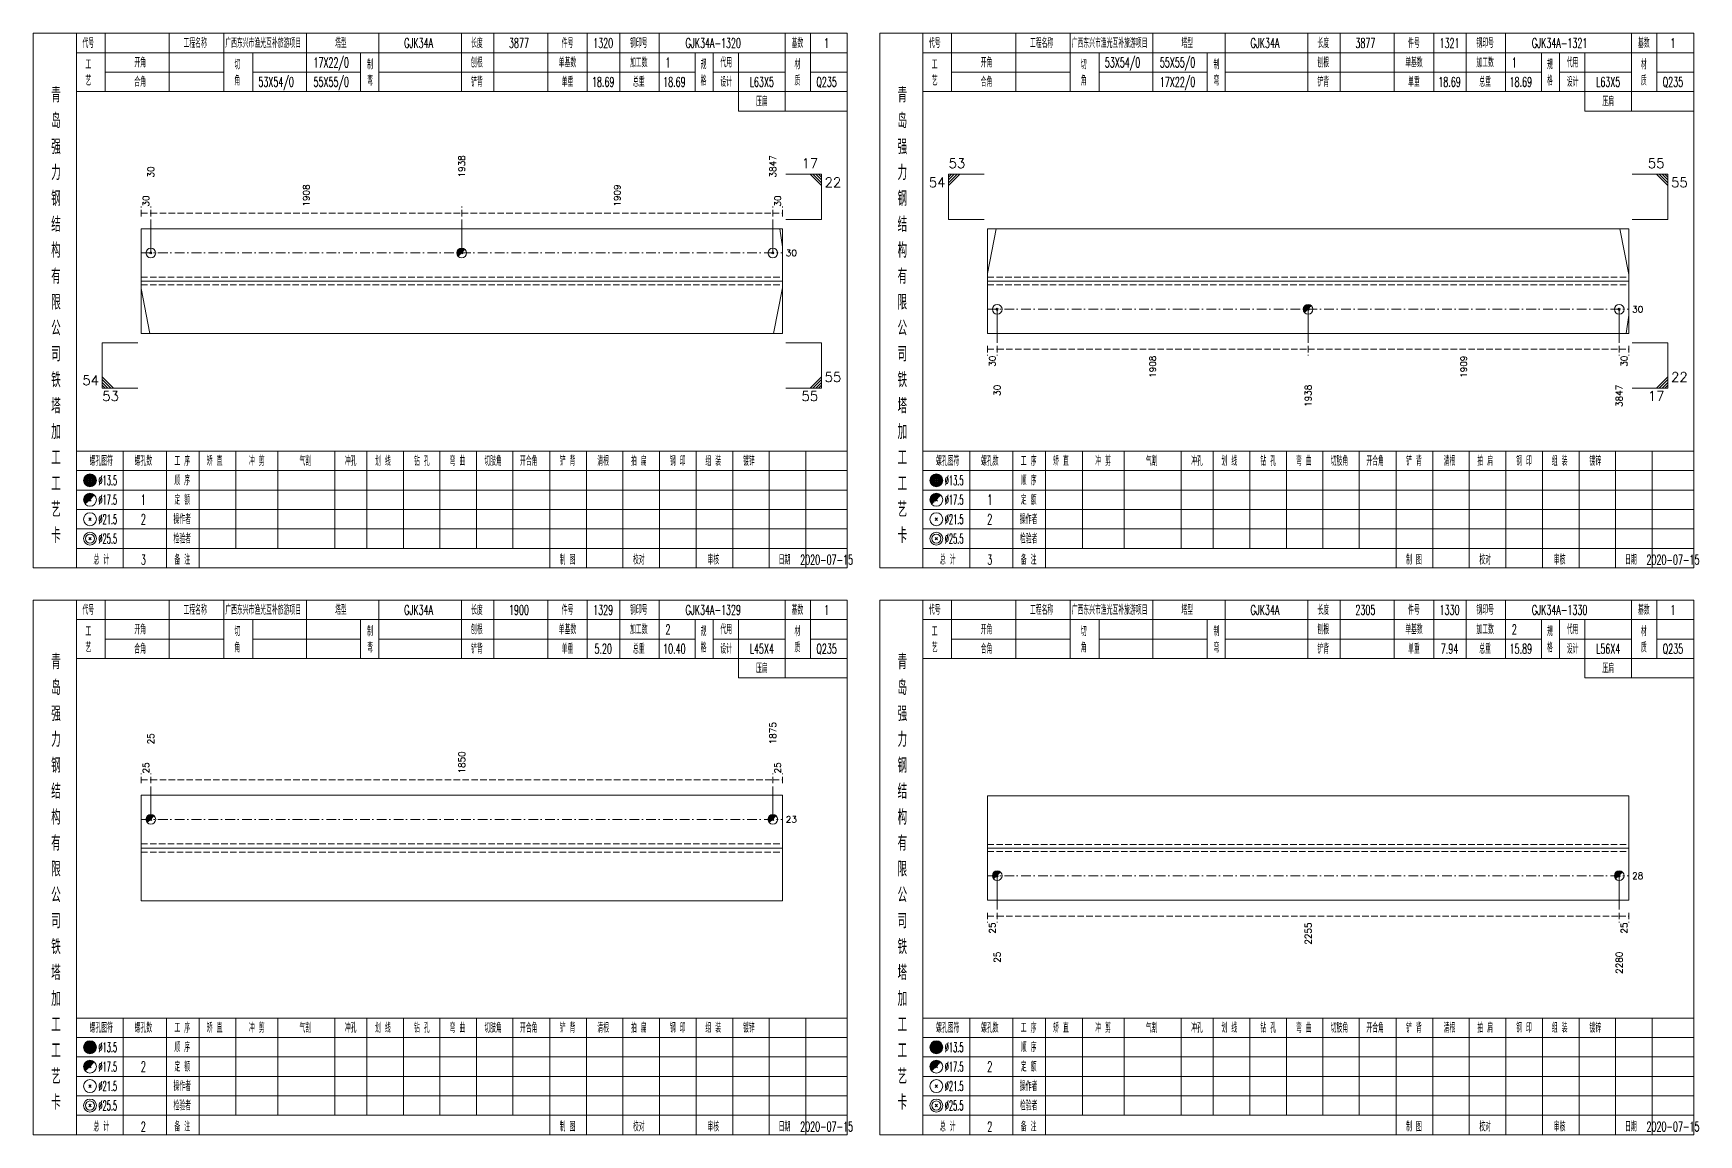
# Model space of a CAD drawing. Extents: x 0 to 2606, y -377 to 6479.
# Drawn here: x 784 to 1299, y 350 to 690 of the extents above; entities that cross this region are included whole.
import ezdxf
from ezdxf.enums import TextEntityAlignment as Align

# ---------------------------------------------------------------- set-up
doc = ezdxf.new("R2010")
doc.units = 0
doc.header["$MEASUREMENT"] = 0
doc.linetypes.add('一点画线', pattern=[5.2, 3, -1, 0.2, -1])
doc.linetypes.add('虚线', pattern=[2.75, 2, -0.75])
doc.layers.get('0').update_dxf_attribs({"linetype": 'CONTINUOUS', "lineweight": 25})
doc.layers.add('1', color=7, linetype='CONTINUOUS', lineweight=25)
doc.layers.add('4', color=7, linetype='CONTINUOUS', lineweight=25)
doc.styles.get("Standard").update_dxf_attribs({"font": 'simplex.shx', "width": 0.7, "height": 3, "bigfont": 'gbhzfs.shx'})

msp = doc.modelspace()

# ---------------------------------------------------------------- linework, layer by layer
at = {"color": 7, "linetype": 'Continuous', "lineweight": 13}
for p, q in [((1027.6, 646.5), (1016.6, 646.5)), ((1024.1, 646.5), (1027.6, 643)), ((1024.97, 646.5), (1027.6, 643.88)), ((1025.85, 646.5), (1027.6, 644.75)), ((1026.72, 646.5), (1027.6, 645.62)), ((1027.6, 632.5), (1027.6, 646.5)), ((1066.9, 646.5), (1077.9, 646.5)), ((1066.9, 632.5), (1066.9, 646.5)), ((1067.78, 646.5), (1066.9, 645.62)), ((1068.65, 646.5), (1066.9, 644.75)), ((1069.53, 646.5), (1066.9, 643.88)), ((1070.4, 646.5), (1066.9, 643)), ((1289, 646.5), (1278, 646.5)), ((1285.5, 646.5), (1289, 643)), ((1286.38, 646.5), (1289, 643.88)), ((1287.25, 646.5), (1289, 644.75)), ((1288.12, 646.5), (1289, 645.62)), ((1289, 632.5), (1289, 646.5)), ((820.5, 622.19), (820.5, 632.5)), ((916.52, 622.19), (916.52, 632.5)), ((1012.6, 622.19), (1012.6, 632.5)), ((1015.6, 624.04), (1014.73, 629.69)), ((1027.6, 632.5), (1016.6, 632.5)), ((1066.9, 632.5), (1077.9, 632.5)), ((1078.9, 615.81), (1081.61, 629.69)), ((1277, 615.56), (1274.19, 629.69)), ((1289, 632.5), (1278, 632.5)), ((820.2, 621.89), (820.8, 622.49)), ((820.8, 621.89), (820.2, 622.49)), ((1012.3, 621.89), (1012.9, 622.49)), ((1012.9, 621.89), (1012.3, 622.49)), ((817.5, 611.19), (820.21, 597.31)), ((1015.6, 611.44), (1012.79, 597.31)), ((1081.9, 604.81), (1081.9, 594.5)), ((1177.92, 604.81), (1177.92, 594.5)), ((1274, 604.81), (1274, 594.5)), ((1277, 602.96), (1276.13, 597.31)), ((805.5, 594.5), (816.5, 594.5)), ((805.5, 594.5), (805.5, 580.5)), ((1027.6, 594.5), (1016.6, 594.5)), ((1027.6, 594.5), (1027.6, 580.5)), ((1289, 594.5), (1278, 594.5)), ((1289, 594.5), (1289, 580.5)), ((809, 580.5), (805.5, 584)), ((808.12, 580.5), (805.5, 583.12)), ((807.25, 580.5), (805.5, 582.25)), ((806.38, 580.5), (805.5, 581.38)), ((1024.1, 580.5), (1027.6, 584)), ((1024.97, 580.5), (1027.6, 583.12)), ((1025.85, 580.5), (1027.6, 582.25)), ((1026.72, 580.5), (1027.6, 581.38)), ((1285.5, 580.5), (1289, 584)), ((1286.38, 580.5), (1289, 583.12)), ((1287.25, 580.5), (1289, 582.25)), ((1288.12, 580.5), (1289, 581.38)), ((805.5, 580.5), (816.5, 580.5)), ((1027.6, 580.5), (1016.6, 580.5)), ((1289, 580.5), (1278, 580.5)), ((820.5, 447.33), (820.5, 457.5)), ((1012.6, 447.33), (1012.6, 457.5)), ((1081.9, 429.93), (1081.9, 419.5)), ((1274, 429.93), (1274, 419.5))]:
    msp.add_line(p, q, dxfattribs=at)
at = {"color": 8, "linetype": '虚线', "lineweight": 9}
for p, q in [((817.5, 633.5), (817.5, 636.5)), ((817.5, 634.5), (820.5, 634.5)), ((820.5, 633.5), (820.5, 636.5)), ((820.5, 633.5), (820.5, 636.5)), ((820.5, 634.5), (916.52, 634.5)), ((916.52, 633.5), (916.52, 636.5)), ((916.52, 633.5), (916.52, 636.5)), ((916.52, 634.5), (1012.6, 634.5)), ((1012.6, 633.5), (1012.6, 636.5)), ((1012.6, 633.5), (1012.6, 636.5)), ((1012.6, 634.5), (1015.6, 634.5)), ((1015.6, 633.5), (1015.6, 636.5)), ((1078.9, 593.5), (1078.9, 590.5)), ((1078.9, 592.5), (1081.9, 592.5)), ((1081.9, 593.5), (1081.9, 590.5)), ((1081.9, 593.5), (1081.9, 590.5)), ((1081.9, 592.5), (1177.92, 592.5)), ((1177.92, 593.5), (1177.92, 590.5)), ((1177.92, 593.5), (1177.92, 590.5)), ((1177.92, 592.5), (1274, 592.5)), ((1274, 593.5), (1274, 590.5)), ((1274, 593.5), (1274, 590.5)), ((1274, 592.5), (1277, 592.5)), ((1277, 593.5), (1277, 590.5)), ((817.5, 458.5), (817.5, 461.5)), ((817.5, 459.5), (820.5, 459.5)), ((820.5, 458.5), (820.5, 461.5)), ((820.5, 458.5), (820.5, 461.5)), ((820.5, 459.5), (1012.6, 459.5)), ((1012.6, 458.5), (1012.6, 461.5)), ((1012.6, 458.5), (1012.6, 461.5)), ((1012.6, 459.5), (1015.6, 459.5)), ((1015.6, 458.5), (1015.6, 461.5)), ((1078.9, 418.5), (1078.9, 415.5)), ((1078.9, 417.5), (1081.9, 417.5)), ((1081.9, 418.5), (1081.9, 415.5)), ((1081.9, 418.5), (1081.9, 415.5)), ((1081.9, 417.5), (1274, 417.5)), ((1274, 418.5), (1274, 415.5)), ((1274, 418.5), (1274, 415.5)), ((1274, 417.5), (1277, 417.5)), ((1277, 418.5), (1277, 415.5))]:
    msp.add_line(p, q, dxfattribs=at)
at = {"color": 7, "linetype": 'Continuous', "lineweight": 18}
for p, q in [((817.5, 629.69), (817.5, 597.31)), ((817.5, 629.69), (1015.6, 629.69)), ((1015.6, 629.69), (1015.6, 597.31)), ((1078.9, 629.69), (1078.9, 597.31)), ((1078.9, 629.69), (1277, 629.69)), ((1277, 629.69), (1277, 597.31)), ((817.5, 613.5), (1015.6, 613.5)), ((1078.9, 613.5), (1277, 613.5)), ((817.5, 454.83), (817.5, 422.17)), ((817.5, 454.83), (1015.6, 454.83)), ((1015.6, 454.83), (1015.6, 422.17)), ((1078.9, 454.57), (1078.9, 422.43)), ((1078.9, 454.57), (1277, 454.57)), ((1277, 454.57), (1277, 422.43)), ((817.5, 438.5), (1015.6, 438.5)), ((1078.9, 438.5), (1277, 438.5))]:
    msp.add_line(p, q, dxfattribs=at)
at = {"color": 7, "linetype": 'Continuous', "lineweight": 0}
for p, q in [((916.22, 621.89), (916.82, 622.49)), ((916.22, 622.49), (916.82, 621.89)), ((820.2, 447.03), (820.8, 447.63)), ((820.2, 447.63), (820.8, 447.03)), ((1012.3, 447.03), (1012.9, 447.63)), ((1012.3, 447.63), (1012.9, 447.03))]:
    msp.add_line(p, q, dxfattribs=at)
at = {"color": 3, "linetype": '一点画线', "lineweight": 13}
for p, q in [((817.5, 622.19), (1015.6, 622.19)), ((1078.9, 604.81), (1277, 604.81)), ((817.5, 447.33), (1015.6, 447.33)), ((1078.9, 429.93), (1277, 429.93))]:
    msp.add_line(p, q, dxfattribs=at)
at = {"color": 1, "linetype": '虚线', "lineweight": 18}
for p, q in [((817.5, 614.69), (1015.6, 614.69)), ((817.5, 612.31), (1015.6, 612.31)), ((1078.9, 614.69), (1277, 614.69)), ((1078.9, 612.31), (1277, 612.31)), ((817.5, 439.83), (1015.6, 439.83)), ((1078.9, 439.57), (1277, 439.57)), ((1078.9, 437.43), (1277, 437.43)), ((817.5, 437.17), (1015.6, 437.17))]:
    msp.add_line(p, q, dxfattribs=at)
at = {"color": 7, "linetype": 'Continuous', "lineweight": 13}
for centre in [(820.5, 622.19), (916.52, 622.19), (1012.6, 622.19), (820.5, 447.33), (1012.6, 447.33)]:
    msp.add_circle(centre, 1.5, dxfattribs=at)
for centre, radius in [((916.52, 622.19), 1.35), ((916.52, 622.19), 1.2), ((916.52, 622.19), 1.05), ((916.52, 622.19), 0.9), ((916.52, 622.19), 0.75), ((916.52, 622.19), 0.6), ((916.52, 622.19), 0.45), ((916.52, 622.19), 0.3), ((916.52, 622.19), 0.15), ((820.5, 447.33), 1.35), ((820.5, 447.33), 1.2), ((820.5, 447.33), 1.05), ((820.5, 447.33), 0.9), ((820.5, 447.33), 0.75), ((820.5, 447.33), 0.6), ((820.5, 447.33), 0.45), ((820.5, 447.33), 0.3), ((820.5, 447.33), 0.15), ((1012.6, 447.33), 1.35), ((1012.6, 447.33), 1.2), ((1012.6, 447.33), 1.05), ((1012.6, 447.33), 0.9), ((1012.6, 447.33), 0.75), ((1012.6, 447.33), 0.6), ((1012.6, 447.33), 0.45), ((1012.6, 447.33), 0.3), ((1012.6, 447.33), 0.15)]:
    msp.add_arc(centre, radius, 45, 225, dxfattribs=at)
at = {"layer": '1', "color": 7, "linetype": 'Continuous', "lineweight": 13}
for p, q in [((1081.6, 604.51), (1082.2, 605.11)), ((1082.2, 604.51), (1081.6, 605.11)), ((1273.7, 604.51), (1274.3, 605.11)), ((1274.3, 604.51), (1273.7, 605.11))]:
    msp.add_line(p, q, dxfattribs=at)
at = {"layer": '1', "color": 7, "linetype": 'Continuous', "lineweight": 0}
for p, q in [((1177.62, 604.51), (1178.22, 605.11)), ((1177.62, 605.11), (1178.22, 604.51)), ((1081.6, 429.63), (1082.2, 430.23)), ((1081.6, 430.23), (1082.2, 429.63)), ((1273.7, 429.63), (1274.3, 430.23)), ((1273.7, 430.23), (1274.3, 429.63))]:
    msp.add_line(p, q, dxfattribs=at)
at = {"layer": '1', "color": 7, "linetype": 'Continuous', "lineweight": 18}
for p, q in [((817.5, 597.31), (1015.6, 597.31)), ((1078.9, 597.31), (1277, 597.31)), ((817.5, 422.17), (1015.6, 422.17)), ((1078.9, 422.43), (1277, 422.43))]:
    msp.add_line(p, q, dxfattribs=at)
at = {"layer": '1', "color": 7, "linetype": 'Continuous', "lineweight": 13}
for centre in [(1081.9, 604.81), (1177.92, 604.81), (1274, 604.81), (1081.9, 429.93), (1274, 429.93)]:
    msp.add_circle(centre, 1.5, dxfattribs=at)
for centre, radius in [((1177.92, 604.81), 1.35), ((1177.92, 604.81), 1.2), ((1177.92, 604.81), 1.05), ((1177.92, 604.81), 0.9), ((1177.92, 604.81), 0.75), ((1177.92, 604.81), 0.6), ((1177.92, 604.81), 0.45), ((1177.92, 604.81), 0.3), ((1177.92, 604.81), 0.15), ((1081.9, 429.93), 1.35), ((1081.9, 429.93), 1.2), ((1081.9, 429.93), 1.05), ((1081.9, 429.93), 0.9), ((1081.9, 429.93), 0.75), ((1081.9, 429.93), 0.6), ((1081.9, 429.93), 0.45), ((1081.9, 429.93), 0.3), ((1081.9, 429.93), 0.15), ((1274, 429.93), 1.35), ((1274, 429.93), 1.2), ((1274, 429.93), 1.05), ((1274, 429.93), 0.9), ((1274, 429.93), 0.75), ((1274, 429.93), 0.6), ((1274, 429.93), 0.45), ((1274, 429.93), 0.3), ((1274, 429.93), 0.15)]:
    msp.add_arc(centre, radius, 45, 225, dxfattribs=at)
at = {"layer": '4', "color": 1, "linetype": 'Continuous', "lineweight": 18}
for p, q in [((797.5, 525), (797.5, 690)), ((806.4, 672), (806.4, 690)), ((826.2, 672), (826.2, 690)), ((843, 672), (843, 690)), ((868.6, 672), (868.6, 690)), ((890.9, 672), (890.9, 690)), ((916.4, 672), (916.4, 690)), ((926.4, 672), (926.4, 690)), ((943.1, 672), (943.1, 690)), ((955.3, 672), (955.3, 690)), ((965.3, 672), (965.3, 690)), ((977.5, 672), (977.5, 690)), ((1016.4, 666), (1016.4, 690)), ((1024.2, 672), (1024.2, 690)), ((1058.9, 525), (1058.9, 690)), ((1067.8, 672), (1067.8, 690)), ((1087.6, 672), (1087.6, 690)), ((1104.4, 672), (1104.4, 690)), ((1130, 672), (1130, 690)), ((1152.3, 672), (1152.3, 690)), ((1177.8, 672), (1177.8, 690)), ((1187.8, 672), (1187.8, 690)), ((1204.5, 672), (1204.5, 690)), ((1216.7, 672), (1216.7, 690)), ((1226.7, 672), (1226.7, 690)), ((1238.9, 672), (1238.9, 690)), ((1277.8, 666), (1277.8, 690)), ((1285.6, 672), (1285.6, 690)), ((797.5, 684), (1035.6, 684)), ((852, 672), (852, 684)), ((885.3, 672), (885.3, 684)), ((988.6, 672), (988.6, 684)), ((994.2, 672), (994.2, 684)), ((1002, 666), (1002, 684)), ((1058.9, 684), (1297, 684)), ((1113.4, 672), (1113.4, 684)), ((1146.7, 672), (1146.7, 684)), ((1250, 672), (1250, 684)), ((1255.6, 672), (1255.6, 684)), ((1263.4, 666), (1263.4, 684)), ((806.4, 678), (843, 678)), ((852, 678), (885.3, 678)), ((890.9, 678), (988.6, 678)), ((994.2, 678), (1016.4, 678)), ((1024.2, 678), (1035.6, 678)), ((1067.8, 678), (1104.4, 678)), ((1113.4, 678), (1146.7, 678)), ((1152.3, 678), (1250, 678)), ((1255.6, 678), (1277.8, 678)), ((1285.6, 678), (1297, 678)), ((797.5, 672), (1035.6, 672)), ((1058.9, 672), (1297, 672)), ((1002, 666), (1035.6, 666)), ((1263.4, 666), (1297, 666)), ((797.5, 561), (1035.6, 561)), ((812, 525), (812, 561)), ((825.3, 525), (825.3, 561)), ((835.4, 525), (835.4, 561)), ((846.8, 531), (846.8, 561)), ((859.7, 531), (859.7, 561)), ((877.3, 531), (877.3, 561)), ((887.2, 531), (887.2, 561)), ((898.5, 531), (898.5, 561)), ((909.8, 531), (909.8, 561)), ((921.1, 531), (921.1, 561)), ((932.3, 531), (932.3, 561)), ((943.7, 531), (943.7, 561)), ((955, 531), (955, 561)), ((966.3, 531), (966.3, 561)), ((977.6, 531), (977.6, 561)), ((988.9, 531), (988.9, 561)), ((1000.2, 531), (1000.2, 561)), ((1011.5, 531), (1011.5, 561)), ((1022.8, 531), (1022.8, 561)), ((1058.9, 561), (1297, 561)), ((1073.4, 525), (1073.4, 561)), ((1086.7, 525), (1086.7, 561)), ((1096.8, 525), (1096.8, 561)), ((1108.2, 531), (1108.2, 561)), ((1121.1, 531), (1121.1, 561)), ((1138.7, 531), (1138.7, 561)), ((1148.6, 531), (1148.6, 561)), ((1159.9, 531), (1159.9, 561)), ((1171.2, 531), (1171.2, 561)), ((1182.5, 531), (1182.5, 561)), ((1193.7, 531), (1193.7, 561)), ((1205.1, 531), (1205.1, 561)), ((1216.4, 531), (1216.4, 561)), ((1227.7, 531), (1227.7, 561)), ((1239, 531), (1239, 561)), ((1250.3, 531), (1250.3, 561)), ((1261.6, 531), (1261.6, 561)), ((1272.9, 531), (1272.9, 561)), ((1284.2, 531), (1284.2, 561)), ((797.5, 555), (1035.6, 555)), ((1058.9, 555), (1297, 555)), ((797.5, 549), (1035.6, 549)), ((1058.9, 549), (1297, 549)), ((797.5, 543), (1035.6, 543)), ((1058.9, 543), (1297, 543)), ((797.5, 537), (1035.6, 537)), ((1058.9, 537), (1297, 537)), ((797.5, 531), (1035.6, 531)), ((943.7, 525), (943.7, 531)), ((955, 525), (955, 531)), ((966.3, 525), (966.3, 531)), ((977.6, 525), (977.6, 531)), ((988.9, 525), (988.9, 531)), ((1000.2, 525), (1000.2, 531)), ((1011.5, 525), (1011.5, 531)), ((1022.8, 525), (1022.8, 531)), ((1058.9, 531), (1297, 531)), ((1205.1, 525), (1205.1, 531)), ((1216.4, 525), (1216.4, 531)), ((1227.7, 525), (1227.7, 531)), ((1239, 525), (1239, 531)), ((1250.3, 525), (1250.3, 531)), ((1261.6, 525), (1261.6, 531)), ((1272.9, 525), (1272.9, 531)), ((1284.2, 525), (1284.2, 531)), ((797.5, 350), (797.5, 515)), ((806.4, 497), (806.4, 515)), ((826.2, 497), (826.2, 515)), ((843, 497), (843, 515)), ((868.6, 497), (868.6, 515)), ((890.9, 497), (890.9, 515)), ((916.4, 497), (916.4, 515)), ((926.4, 497), (926.4, 515)), ((943.1, 497), (943.1, 515)), ((955.3, 497), (955.3, 515)), ((965.3, 497), (965.3, 515)), ((977.5, 497), (977.5, 515)), ((1016.4, 491), (1016.4, 515)), ((1024.2, 497), (1024.2, 515)), ((1058.9, 350), (1058.9, 515)), ((1067.8, 497), (1067.8, 515)), ((1087.6, 497), (1087.6, 515)), ((1104.4, 497), (1104.4, 515)), ((1130, 497), (1130, 515)), ((1152.3, 497), (1152.3, 515)), ((1177.8, 497), (1177.8, 515)), ((1187.8, 497), (1187.8, 515)), ((1204.5, 497), (1204.5, 515)), ((1216.7, 497), (1216.7, 515)), ((1226.7, 497), (1226.7, 515)), ((1238.9, 497), (1238.9, 515)), ((1277.8, 491), (1277.8, 515)), ((1285.6, 497), (1285.6, 515)), ((797.5, 509), (1035.6, 509)), ((852, 497), (852, 509)), ((885.3, 497), (885.3, 509)), ((988.6, 497), (988.6, 509)), ((994.2, 497), (994.2, 509)), ((1002, 491), (1002, 509)), ((1058.9, 509), (1297, 509)), ((1113.4, 497), (1113.4, 509)), ((1146.7, 497), (1146.7, 509)), ((1250, 497), (1250, 509)), ((1255.6, 497), (1255.6, 509)), ((1263.4, 491), (1263.4, 509)), ((806.4, 503), (843, 503)), ((852, 503), (885.3, 503)), ((890.9, 503), (988.6, 503)), ((994.2, 503), (1016.4, 503)), ((1024.2, 503), (1035.6, 503)), ((1067.8, 503), (1104.4, 503)), ((1113.4, 503), (1146.7, 503)), ((1152.3, 503), (1250, 503)), ((1255.6, 503), (1277.8, 503)), ((1285.6, 503), (1297, 503)), ((797.5, 497), (1035.6, 497)), ((1058.9, 497), (1297, 497)), ((1002, 491), (1035.6, 491)), ((1263.4, 491), (1297, 491)), ((797.5, 386), (1035.6, 386)), ((812, 350), (812, 386)), ((825.3, 350), (825.3, 386)), ((835.4, 350), (835.4, 386)), ((846.8, 356), (846.8, 386)), ((859.7, 356), (859.7, 386)), ((877.3, 356), (877.3, 386)), ((887.2, 356), (887.2, 386)), ((898.5, 356), (898.5, 386)), ((909.8, 356), (909.8, 386)), ((921.1, 356), (921.1, 386)), ((932.3, 356), (932.3, 386)), ((943.7, 356), (943.7, 386)), ((955, 356), (955, 386)), ((966.3, 356), (966.3, 386)), ((977.6, 356), (977.6, 386)), ((988.9, 356), (988.9, 386)), ((1000.2, 356), (1000.2, 386)), ((1011.5, 356), (1011.5, 386)), ((1022.8, 356), (1022.8, 386)), ((1058.9, 386), (1297, 386)), ((1073.4, 350), (1073.4, 386)), ((1086.7, 350), (1086.7, 386)), ((1096.8, 350), (1096.8, 386)), ((1108.2, 356), (1108.2, 386)), ((1121.1, 356), (1121.1, 386)), ((1138.7, 356), (1138.7, 386)), ((1148.6, 356), (1148.6, 386)), ((1159.9, 356), (1159.9, 386)), ((1171.2, 356), (1171.2, 386)), ((1182.5, 356), (1182.5, 386)), ((1193.7, 356), (1193.7, 386)), ((1205.1, 356), (1205.1, 386)), ((1216.4, 356), (1216.4, 386)), ((1227.7, 356), (1227.7, 386)), ((1239, 356), (1239, 386)), ((1250.3, 356), (1250.3, 386)), ((1261.6, 356), (1261.6, 386)), ((1272.9, 356), (1272.9, 386)), ((1284.2, 356), (1284.2, 386)), ((797.5, 380), (1035.6, 380)), ((1058.9, 380), (1297, 380)), ((797.5, 374), (1035.6, 374)), ((1058.9, 374), (1297, 374)), ((797.5, 368), (1035.6, 368)), ((1058.9, 368), (1297, 368)), ((797.5, 362), (1035.6, 362)), ((1058.9, 362), (1297, 362)), ((797.5, 356), (1035.6, 356)), ((943.7, 350), (943.7, 356)), ((955, 350), (955, 356)), ((966.3, 350), (966.3, 356)), ((977.6, 350), (977.6, 356)), ((988.9, 350), (988.9, 356)), ((1000.2, 350), (1000.2, 356)), ((1011.5, 350), (1011.5, 356)), ((1022.8, 350), (1022.8, 356)), ((1058.9, 356), (1297, 356)), ((1205.1, 350), (1205.1, 356)), ((1216.4, 350), (1216.4, 356)), ((1227.7, 350), (1227.7, 356)), ((1239, 350), (1239, 356)), ((1250.3, 350), (1250.3, 356)), ((1261.6, 350), (1261.6, 356)), ((1272.9, 350), (1272.9, 356)), ((1284.2, 350), (1284.2, 356))]:
    msp.add_line(p, q, dxfattribs=at)
at = {"layer": '4', "color": 7, "linetype": 'Continuous', "lineweight": 13}
for p, q in [((801.5, 551.8), (801.9, 552.2)), ((801.9, 551.8), (801.5, 552.2)), ((1062.9, 551.8), (1063.3, 552.2)), ((1063.3, 551.8), (1062.9, 552.2)), ((801.3, 539.6), (802.1, 540.4)), ((802.1, 539.6), (801.3, 540.4)), ((1062.7, 539.6), (1063.5, 540.4)), ((1063.5, 539.6), (1062.7, 540.4)), ((801.3, 533.6), (802.1, 534.4)), ((802.1, 533.6), (801.3, 534.4)), ((1062.7, 533.6), (1063.5, 534.4)), ((1063.5, 533.6), (1062.7, 534.4)), ((801.5, 376.8), (801.9, 377.2)), ((801.9, 376.8), (801.5, 377.2)), ((1062.9, 376.8), (1063.3, 377.2)), ((1063.3, 376.8), (1062.9, 377.2)), ((801.3, 364.6), (802.1, 365.4)), ((802.1, 364.6), (801.3, 365.4)), ((1062.7, 364.6), (1063.5, 365.4)), ((1063.5, 364.6), (1062.7, 365.4)), ((801.3, 358.6), (802.1, 359.4)), ((802.1, 358.6), (801.3, 359.4)), ((1062.7, 358.6), (1063.5, 359.4)), ((1063.5, 358.6), (1062.7, 359.4))]:
    msp.add_line(p, q, dxfattribs=at)
at = {"layer": '4', "color": 7, "linetype": 'Continuous', "lineweight": 0}
for p, q in [((801.3, 545.6), (802.1, 546.4)), ((801.3, 546.4), (802.1, 545.6)), ((1062.7, 545.6), (1063.5, 546.4)), ((1062.7, 546.4), (1063.5, 545.6)), ((801.3, 370.6), (802.1, 371.4)), ((801.3, 371.4), (802.1, 370.6)), ((1062.7, 370.6), (1063.5, 371.4)), ((1062.7, 371.4), (1063.5, 370.6))]:
    msp.add_line(p, q, dxfattribs=at)
at = {"layer": '4', "color": 1, "linetype": 'Continuous', "lineweight": 18}
for points in [[(784.2, 690), (784.2, 525), (1035.6, 525), (1035.6, 690)], [(1045.6, 690), (1045.6, 525), (1297, 525), (1297, 690)], [(784.2, 515), (784.2, 350), (1035.6, 350), (1035.6, 515)], [(1045.6, 515), (1045.6, 350), (1297, 350), (1297, 515)]]:
    msp.add_lwpolyline(points, close=True, dxfattribs=at)
at = {"layer": '4', "color": 7, "linetype": 'Continuous', "lineweight": 13}
for centre, radius in [((801.7, 552), 2), ((801.7, 552), 1.8), ((801.7, 552), 1.6), ((801.7, 552), 1.4), ((801.7, 552), 1.2), ((801.7, 552), 1), ((801.7, 552), 0.8), ((801.7, 552), 0.6), ((801.7, 552), 0.4), ((801.7, 552), 0.2), ((1063.1, 552), 2), ((1063.1, 552), 1.8), ((1063.1, 552), 1.6), ((1063.1, 552), 1.4), ((1063.1, 552), 1.2), ((1063.1, 552), 1), ((1063.1, 552), 0.8), ((1063.1, 552), 0.6), ((1063.1, 552), 0.4), ((1063.1, 552), 0.2), ((801.7, 546), 2), ((1063.1, 546), 2), ((801.7, 540), 2), ((1063.1, 540), 2), ((801.7, 534), 2), ((801.7, 534), 1.4), ((1063.1, 534), 2), ((1063.1, 534), 1.4), ((801.7, 377), 2), ((801.7, 377), 1.8), ((801.7, 377), 1.6), ((801.7, 377), 1.4), ((801.7, 377), 1.2), ((801.7, 377), 1), ((801.7, 377), 0.8), ((801.7, 377), 0.6), ((801.7, 377), 0.4), ((801.7, 377), 0.2), ((1063.1, 377), 2), ((1063.1, 377), 1.8), ((1063.1, 377), 1.6), ((1063.1, 377), 1.4), ((1063.1, 377), 1.2), ((1063.1, 377), 1), ((1063.1, 377), 0.8), ((1063.1, 377), 0.6), ((1063.1, 377), 0.4), ((1063.1, 377), 0.2), ((801.7, 371), 2), ((1063.1, 371), 2), ((801.7, 365), 2), ((1063.1, 365), 2), ((801.7, 359), 2), ((801.7, 359), 1.4), ((1063.1, 359), 2), ((1063.1, 359), 1.4)]:
    msp.add_circle(centre, radius, dxfattribs=at)
for centre, radius in [((801.7, 546), 1.8), ((801.7, 546), 1.6), ((801.7, 546), 1.4), ((801.7, 546), 1.2), ((801.7, 546), 1), ((801.7, 546), 0.8), ((801.7, 546), 0.6), ((801.7, 546), 0.4), ((801.7, 546), 0.2), ((1063.1, 546), 1.8), ((1063.1, 546), 1.6), ((1063.1, 546), 1.4), ((1063.1, 546), 1.2), ((1063.1, 546), 1), ((1063.1, 546), 0.8), ((1063.1, 546), 0.6), ((1063.1, 546), 0.4), ((1063.1, 546), 0.2), ((801.7, 371), 1.8), ((801.7, 371), 1.6), ((801.7, 371), 1.4), ((801.7, 371), 1.2), ((801.7, 371), 1), ((801.7, 371), 0.8), ((801.7, 371), 0.6), ((801.7, 371), 0.4), ((801.7, 371), 0.2), ((1063.1, 371), 1.8), ((1063.1, 371), 1.6), ((1063.1, 371), 1.4), ((1063.1, 371), 1.2), ((1063.1, 371), 1), ((1063.1, 371), 0.8), ((1063.1, 371), 0.6), ((1063.1, 371), 0.4), ((1063.1, 371), 0.2)]:
    msp.add_arc(centre, radius, 45, 225, dxfattribs=at)

# ---------------------------------------------------------------- texts
at = {"color": 7, "linetype": 'Continuous', "lineweight": 13}
for s, p in [('30', (820.5, 645.5)), ('1938', (916.52, 645.5)), ('3847', (1012.6, 645.5)), ('25', (820.5, 470.5)), ('1875', (1012.6, 470.5))]:
    msp.add_text(s, height=2, rotation=90, dxfattribs=at).set_placement(p, align=Align.MIDDLE_LEFT)
for s, p in [('17', (1026.6, 647.5)), ('55', (1288, 647.5)), ('54', (804.5, 580.5))]:
    msp.add_text(s, height=3, dxfattribs=at).set_placement(p, align=Align.BOTTOM_RIGHT)
for s, p in [('53', (1066.9, 647.5)), ('55', (1028.6, 581.5)), ('22', (1290, 581.5))]:
    msp.add_text(s, height=3, dxfattribs=at).set_placement(p, align=Align.BOTTOM_LEFT)
at = {"color": 8, "linetype": 'Continuous', "lineweight": 9}
for s, p in [('1908', (868.51, 636.5)), ('1909', (964.56, 636.5)), ('30', (819, 636.5)), ('30', (1014.1, 636.5)), ('1850', (916.55, 461.5)), ('25', (819, 461.5)), ('25', (1014.1, 461.5))]:
    msp.add_text(s, height=2, rotation=90, dxfattribs=at).set_placement(p, align=Align.MIDDLE_LEFT)
at = {"color": 7, "linetype": 'Continuous', "lineweight": 13}
for s, p in [('22', (1028.6, 645.5)), ('55', (1290, 645.5)), ('53', (805.5, 579.5))]:
    msp.add_text(s, height=3, dxfattribs=at).set_placement(p, align=Align.TOP_LEFT)
for s, p in [('54', (1065.9, 645.5)), ('55', (1026.6, 579.5)), ('17', (1288, 579.5))]:
    msp.add_text(s, height=3, dxfattribs=at).set_placement(p, align=Align.TOP_RIGHT)
for s, p in [('30', (1016.6, 622.19)), ('30', (1278, 604.81)), ('23', (1016.6, 447.33)), ('28', (1278, 429.93))]:
    msp.add_text(s, height=2, dxfattribs=at).set_placement(p, align=Align.MIDDLE_LEFT)
at = {"color": 8, "linetype": 'Continuous', "lineweight": 9}
for s, p in [('30', (1080.4, 590.5)), ('1908', (1129.91, 590.5)), ('1909', (1225.96, 590.5)), ('30', (1275.5, 590.5)), ('25', (1080.4, 415.5)), ('2255', (1177.95, 415.5)), ('25', (1275.5, 415.5))]:
    msp.add_text(s, height=2, rotation=90, dxfattribs=at).set_placement(p, align=Align.MIDDLE_RIGHT)
at = {"layer": '1', "color": 7, "linetype": 'Continuous', "lineweight": 13}
for s, p in [('30', (1081.9, 581.5)), ('1938', (1177.92, 581.5)), ('3847', (1274, 581.5)), ('25', (1081.9, 406.5)), ('2280', (1274, 406.5))]:
    msp.add_text(s, height=2, rotation=90, dxfattribs=at).set_placement(p, align=Align.MIDDLE_RIGHT)
at = {"layer": '4', "color": 1, "linetype": 'Continuous', "lineweight": 13}
for s, height, width, p in [('代号', 3, 0.6, (801.2, 687)), ('工程名称', 3, 0.6, (834.2, 687)), ('广西东兴市渔光互补旅游项目', 3, 0.6, (855.2, 687)), ('塔型', 3, 0.6, (879.2, 687)), ('GJK34A', 3, 0.6, (903.2, 687)), ('长度', 3, 0.6, (921.2, 687)), ('3877', 3, 0.6, (934.2, 687)), ('件号', 3, 0.6, (949.2, 687)), ('1320', 3, 0.6, (960.2, 687)), ('钢印号', 3, 0.6, (971.2, 687)), ('GJK34A-1320', 3, 0.6, (994.2, 687)), ('基数', 3, 0.6, (1020.2, 687)), ('1', 3, 0.6, (1029.2, 687)), ('代号', 3, 0.6, (1062.6, 687)), ('工程名称', 3, 0.6, (1095.6, 687)), ('广西东兴市渔光互补旅游项目', 3, 0.6, (1116.6, 687)), ('塔型', 3, 0.6, (1140.6, 687)), ('GJK34A', 3, 0.6, (1164.6, 687)), ('长度', 3, 0.6, (1182.6, 687)), ('3877', 3, 0.6, (1195.6, 687)), ('件号', 3, 0.6, (1210.6, 687)), ('1321', 3, 0.6, (1221.6, 687)), ('钢印号', 3, 0.6, (1232.6, 687)), ('GJK34A-1321', 3, 0.6, (1255.6, 687)), ('基数', 3, 0.6, (1281.6, 687)), ('1', 3, 0.6, (1290.6, 687)), ('工', 3, 0.6, (801.2, 680.4)), ('开角', 3, 0.6, (817.2, 681)), ('切', 3, 0.6, (847.2, 680.4)), ('17X22/0', 3, 0.6, (876.2, 681)), ('制', 3, 0.6, (888.2, 680.4)), ('刨根', 3, 0.6, (921.2, 681)), ('单基数', 3, 0.6, (949.2, 681)), ('加工数', 3, 0.6, (971.2, 681)), ('1', 3, 0.6, (980.2, 681)), ('规', 3, 0.6, (991.2, 680.4)), ('代用', 3, 0.6, (998.2, 681)), ('材', 3, 0.6, (1020.2, 680.4)), ('工', 3, 0.6, (1062.6, 680.4)), ('开角', 3, 0.6, (1078.6, 681)), ('切', 3, 0.6, (1108.6, 680.4)), ('53X54/0', 3, 0.6, (1120.6, 681)), ('55X55/0', 3, 0.6, (1137.6, 681)), ('制', 3, 0.6, (1149.6, 680.4)), ('刨根', 3, 0.6, (1182.6, 681)), ('单基数', 3, 0.6, (1210.6, 681)), ('加工数', 3, 0.6, (1232.6, 681)), ('1', 3, 0.6, (1241.6, 681)), ('规', 3, 0.6, (1252.6, 680.4)), ('代用', 3, 0.6, (1259.6, 681)), ('材', 3, 0.6, (1281.6, 680.4)), ('艺', 3, 0.6, (801.2, 675.4)), ('合角', 3, 0.6, (817.2, 675)), ('角', 3, 0.6, (847.2, 675.4)), ('53X54/0', 3, 0.6, (859.2, 675)), ('55X55/0', 3, 0.6, (876.2, 675)), ('弯', 3, 0.6, (888.2, 675.4)), ('铲背', 3, 0.6, (921.2, 675)), ('单重', 3, 0.6, (949.2, 675)), ('18.69', 3, 0.6, (960.2, 675)), ('总重', 3, 0.6, (971.2, 675)), ('18.69', 3, 0.6, (982.2, 675)), ('格', 3, 0.6, (991.2, 675.4)), ('设计', 3, 0.6, (998.2, 675)), ('L63X5', 3, 0.6, (1009.2, 675)), ('质', 3, 0.6, (1020.2, 675.4)), ('Q235', 3, 0.6, (1029.2, 675)), ('艺', 3, 0.6, (1062.6, 675.4)), ('合角', 3, 0.6, (1078.6, 675)), ('角', 3, 0.6, (1108.6, 675.4)), ('17X22/0', 3, 0.6, (1137.6, 675)), ('弯', 3, 0.6, (1149.6, 675.4)), ('铲背', 3, 0.6, (1182.6, 675)), ('单重', 3, 0.6, (1210.6, 675)), ('18.69', 3, 0.6, (1221.6, 675)), ('总重', 3, 0.6, (1232.6, 675)), ('18.69', 3, 0.6, (1243.6, 675)), ('格', 3, 0.6, (1252.6, 675.4)), ('设计', 3, 0.6, (1259.6, 675)), ('L63X5', 3, 0.6, (1270.6, 675)), ('质', 3, 0.6, (1281.6, 675.4)), ('Q235', 3, 0.6, (1290.6, 675)), ('青', 4.6, 0.8, (791.2, 671)), ('压扁', 3, 0.6, (1009.2, 669)), ('青', 4.6, 0.8, (1052.6, 671)), ('压扁', 3, 0.6, (1270.6, 669)), ('岛', 4.6, 0.8, (791.2, 663)), ('岛', 4.6, 0.8, (1052.6, 663)), ('强', 4.6, 0.8, (791.2, 655)), ('强', 4.6, 0.8, (1052.6, 655)), ('力', 4.6, 0.8, (791.2, 647)), ('力', 4.6, 0.8, (1052.6, 647)), ('钢', 4.6, 0.8, (791.2, 639)), ('钢', 4.6, 0.8, (1052.6, 639)), ('结', 4.6, 0.8, (791.2, 631)), ('结', 4.6, 0.8, (1052.6, 631)), ('构', 4.6, 0.8, (791.2, 623)), ('构', 4.6, 0.8, (1052.6, 623)), ('有', 4.6, 0.8, (791.2, 615)), ('有', 4.6, 0.8, (1052.6, 615)), ('限', 4.6, 0.8, (791.2, 607)), ('限', 4.6, 0.8, (1052.6, 607)), ('公', 4.6, 0.8, (791.2, 599)), ('公', 4.6, 0.8, (1052.6, 599)), ('司', 4.6, 0.8, (791.2, 591)), ('司', 4.6, 0.8, (1052.6, 591)), ('铁', 4.6, 0.8, (791.2, 583)), ('铁', 4.6, 0.8, (1052.6, 583)), ('塔', 4.6, 0.8, (791.2, 575)), ('塔', 4.6, 0.8, (1052.6, 575)), ('加', 4.6, 0.8, (791.2, 567)), ('加', 4.6, 0.8, (1052.6, 567)), ('工', 4.6, 0.8, (791.2, 559)), ('工', 4.6, 0.8, (1052.6, 559)), ('螺孔图符', 3, 0.6, (805.2, 558)), ('螺孔数', 3, 0.6, (818.2, 558)), ('工 序', 3, 0.6, (830.2, 558)), ('矫 直', 3, 0.6, (840.2, 558)), ('冲 剪', 3, 0.6, (853.2, 558)), ('气割', 3, 0.6, (868.2, 558)), ('冲孔', 3, 0.6, (882.2, 558)), ('划 线', 3, 0.6, (892.2, 558)), ('钻 孔', 3, 0.6, (904.2, 558)), ('弯 曲', 3, 0.6, (915.2, 558)), ('切肢角', 3, 0.6, (926.2, 558)), ('开合角', 3, 0.6, (937.2, 558)), ('铲 背', 3, 0.6, (949.2, 558)), ('清根', 3, 0.6, (960.2, 558)), ('拍 扁', 3, 0.6, (971.2, 558)), ('钢 印', 3, 0.6, (983.2, 558)), ('组 装', 3, 0.6, (994.2, 558)), ('镀锌', 3, 0.6, (1005.2, 558)), ('螺孔图符', 3, 0.6, (1066.6, 558)), ('螺孔数', 3, 0.6, (1079.6, 558)), ('工 序', 3, 0.6, (1091.6, 558)), ('矫 直', 3, 0.6, (1101.6, 558)), ('冲 剪', 3, 0.6, (1114.6, 558)), ('气割', 3, 0.6, (1129.6, 558)), ('冲孔', 3, 0.6, (1143.6, 558)), ('划 线', 3, 0.6, (1153.6, 558)), ('钻 孔', 3, 0.6, (1165.6, 558)), ('弯 曲', 3, 0.6, (1176.6, 558)), ('切肢角', 3, 0.6, (1187.6, 558)), ('开合角', 3, 0.6, (1198.6, 558)), ('铲 背', 3, 0.6, (1210.6, 558)), ('清根', 3, 0.6, (1221.6, 558)), ('拍 扁', 3, 0.6, (1232.6, 558)), ('钢 印', 3, 0.6, (1244.6, 558)), ('组 装', 3, 0.6, (1255.6, 558)), ('镀锌', 3, 0.6, (1266.6, 558)), ('工', 4.6, 0.8, (791.2, 551)), ('%%C13.5', 3, 0.5, (807.2, 552)), ('顺 序', 3, 0.6, (830.2, 552)), ('工', 4.6, 0.8, (1052.6, 551)), ('%%C13.5', 3, 0.5, (1068.6, 552)), ('顺 序', 3, 0.6, (1091.6, 552)), ('艺', 4.6, 0.8, (791.2, 543)), ('%%C17.5', 3, 0.5, (807.2, 546)), ('1', 3.2, 0.6, (818.2, 546)), ('定 额', 3, 0.6, (830.2, 546)), ('艺', 4.6, 0.8, (1052.6, 543)), ('%%C17.5', 3, 0.5, (1068.6, 546)), ('1', 3.2, 0.6, (1079.6, 546)), ('定 额', 3, 0.6, (1091.6, 546)), ('%%C21.5', 3, 0.5, (807.2, 540)), ('2', 3.2, 0.6, (818.2, 540)), ('操作者', 3, 0.6, (830.2, 540)), ('%%C21.5', 3, 0.5, (1068.6, 540)), ('2', 3.2, 0.6, (1079.6, 540)), ('操作者', 3, 0.6, (1091.6, 540)), ('卡', 4.6, 0.8, (791.2, 535)), ('%%C25.5', 3, 0.5, (807.2, 534)), ('检验者', 3, 0.6, (830.2, 534)), ('卡', 4.6, 0.8, (1052.6, 535)), ('%%C25.5', 3, 0.5, (1068.6, 534)), ('检验者', 3, 0.6, (1091.6, 534)), ('总 计', 3, 0.6, (805.2, 527.5)), ('3', 3, 0.6, (818.2, 527.5)), ('备 注', 3, 0.6, (830.2, 527.5)), ('制 图', 3, 0.6, (949.2, 527.5)), ('校对', 3, 0.6, (971.2, 527.5)), ('审核', 3, 0.6, (994.2, 527.5)), ('日期', 3, 0.6, (1016.2, 527.5)), ('2020-07-15', 3, 0.6, (1029.2, 527.5)), ('总 计', 3, 0.6, (1066.6, 527.5)), ('3', 3, 0.6, (1079.6, 527.5)), ('备 注', 3, 0.6, (1091.6, 527.5)), ('制 图', 3, 0.6, (1210.6, 527.5)), ('校对', 3, 0.6, (1232.6, 527.5)), ('审核', 3, 0.6, (1255.6, 527.5)), ('日期', 3, 0.6, (1277.6, 527.5)), ('2020-07-15', 3, 0.6, (1290.6, 527.5)), ('代号', 3, 0.6, (801.2, 512)), ('工程名称', 3, 0.6, (834.2, 512)), ('广西东兴市渔光互补旅游项目', 3, 0.6, (855.2, 512)), ('塔型', 3, 0.6, (879.2, 512)), ('GJK34A', 3, 0.6, (903.2, 512)), ('长度', 3, 0.6, (921.2, 512)), ('1900', 3, 0.6, (934.2, 512)), ('件号', 3, 0.6, (949.2, 512)), ('1329', 3, 0.6, (960.2, 512)), ('钢印号', 3, 0.6, (971.2, 512)), ('GJK34A-1329', 3, 0.6, (994.2, 512)), ('基数', 3, 0.6, (1020.2, 512)), ('1', 3, 0.6, (1029.2, 512)), ('代号', 3, 0.6, (1062.6, 512)), ('工程名称', 3, 0.6, (1095.6, 512)), ('广西东兴市渔光互补旅游项目', 3, 0.6, (1116.6, 512)), ('塔型', 3, 0.6, (1140.6, 512)), ('GJK34A', 3, 0.6, (1164.6, 512)), ('长度', 3, 0.6, (1182.6, 512)), ('2305', 3, 0.6, (1195.6, 512)), ('件号', 3, 0.6, (1210.6, 512)), ('1330', 3, 0.6, (1221.6, 512)), ('钢印号', 3, 0.6, (1232.6, 512)), ('GJK34A-1330', 3, 0.6, (1255.6, 512)), ('基数', 3, 0.6, (1281.6, 512)), ('1', 3, 0.6, (1290.6, 512)), ('工', 3, 0.6, (801.2, 505.4)), ('开角', 3, 0.6, (817.2, 506)), ('切', 3, 0.6, (847.2, 505.4)), ('制', 3, 0.6, (888.2, 505.4)), ('刨根', 3, 0.6, (921.2, 506)), ('单基数', 3, 0.6, (949.2, 506)), ('加工数', 3, 0.6, (971.2, 506)), ('2', 3, 0.6, (980.2, 506)), ('规', 3, 0.6, (991.2, 505.4)), ('代用', 3, 0.6, (998.2, 506)), ('材', 3, 0.6, (1020.2, 505.4)), ('工', 3, 0.6, (1062.6, 505.4)), ('开角', 3, 0.6, (1078.6, 506)), ('切', 3, 0.6, (1108.6, 505.4)), ('制', 3, 0.6, (1149.6, 505.4)), ('刨根', 3, 0.6, (1182.6, 506)), ('单基数', 3, 0.6, (1210.6, 506)), ('加工数', 3, 0.6, (1232.6, 506)), ('2', 3, 0.6, (1241.6, 506)), ('规', 3, 0.6, (1252.6, 505.4)), ('代用', 3, 0.6, (1259.6, 506)), ('材', 3, 0.6, (1281.6, 505.4)), ('艺', 3, 0.6, (801.2, 500.4)), ('合角', 3, 0.6, (817.2, 500)), ('角', 3, 0.6, (847.2, 500.4)), ('弯', 3, 0.6, (888.2, 500.4)), ('铲背', 3, 0.6, (921.2, 500)), ('单重', 3, 0.6, (949.2, 500)), ('5.20', 3, 0.6, (960.2, 500)), ('总重', 3, 0.6, (971.2, 500)), ('10.40', 3, 0.6, (982.2, 500)), ('格', 3, 0.6, (991.2, 500.4)), ('设计', 3, 0.6, (998.2, 500)), ('L45X4', 3, 0.6, (1009.2, 500)), ('质', 3, 0.6, (1020.2, 500.4)), ('Q235', 3, 0.6, (1029.2, 500)), ('艺', 3, 0.6, (1062.6, 500.4)), ('合角', 3, 0.6, (1078.6, 500)), ('角', 3, 0.6, (1108.6, 500.4)), ('弯', 3, 0.6, (1149.6, 500.4)), ('铲背', 3, 0.6, (1182.6, 500)), ('单重', 3, 0.6, (1210.6, 500)), ('7.94', 3, 0.6, (1221.6, 500)), ('总重', 3, 0.6, (1232.6, 500)), ('15.89', 3, 0.6, (1243.6, 500)), ('格', 3, 0.6, (1252.6, 500.4)), ('设计', 3, 0.6, (1259.6, 500)), ('L56X4', 3, 0.6, (1270.6, 500)), ('质', 3, 0.6, (1281.6, 500.4)), ('Q235', 3, 0.6, (1290.6, 500)), ('青', 4.6, 0.8, (791.2, 496)), ('压扁', 3, 0.6, (1009.2, 494)), ('青', 4.6, 0.8, (1052.6, 496)), ('压扁', 3, 0.6, (1270.6, 494)), ('岛', 4.6, 0.8, (791.2, 488)), ('岛', 4.6, 0.8, (1052.6, 488)), ('强', 4.6, 0.8, (791.2, 480)), ('强', 4.6, 0.8, (1052.6, 480)), ('力', 4.6, 0.8, (791.2, 472)), ('力', 4.6, 0.8, (1052.6, 472)), ('钢', 4.6, 0.8, (791.2, 464)), ('钢', 4.6, 0.8, (1052.6, 464)), ('结', 4.6, 0.8, (791.2, 456)), ('结', 4.6, 0.8, (1052.6, 456)), ('构', 4.6, 0.8, (791.2, 448)), ('构', 4.6, 0.8, (1052.6, 448)), ('有', 4.6, 0.8, (791.2, 440)), ('有', 4.6, 0.8, (1052.6, 440)), ('限', 4.6, 0.8, (791.2, 432)), ('限', 4.6, 0.8, (1052.6, 432)), ('公', 4.6, 0.8, (791.2, 424)), ('公', 4.6, 0.8, (1052.6, 424)), ('司', 4.6, 0.8, (791.2, 416)), ('司', 4.6, 0.8, (1052.6, 416)), ('铁', 4.6, 0.8, (791.2, 408)), ('铁', 4.6, 0.8, (1052.6, 408)), ('塔', 4.6, 0.8, (791.2, 400)), ('塔', 4.6, 0.8, (1052.6, 400)), ('加', 4.6, 0.8, (791.2, 392)), ('加', 4.6, 0.8, (1052.6, 392)), ('工', 4.6, 0.8, (791.2, 384)), ('工', 4.6, 0.8, (1052.6, 384)), ('螺孔图符', 3, 0.6, (805.2, 383)), ('螺孔数', 3, 0.6, (818.2, 383)), ('工 序', 3, 0.6, (830.2, 383)), ('矫 直', 3, 0.6, (840.2, 383)), ('冲 剪', 3, 0.6, (853.2, 383)), ('气割', 3, 0.6, (868.2, 383)), ('冲孔', 3, 0.6, (882.2, 383)), ('划 线', 3, 0.6, (892.2, 383)), ('钻 孔', 3, 0.6, (904.2, 383)), ('弯 曲', 3, 0.6, (915.2, 383)), ('切肢角', 3, 0.6, (926.2, 383)), ('开合角', 3, 0.6, (937.2, 383)), ('铲 背', 3, 0.6, (949.2, 383)), ('清根', 3, 0.6, (960.2, 383)), ('拍 扁', 3, 0.6, (971.2, 383)), ('钢 印', 3, 0.6, (983.2, 383)), ('组 装', 3, 0.6, (994.2, 383)), ('镀锌', 3, 0.6, (1005.2, 383)), ('螺孔图符', 3, 0.6, (1066.6, 383)), ('螺孔数', 3, 0.6, (1079.6, 383)), ('工 序', 3, 0.6, (1091.6, 383)), ('矫 直', 3, 0.6, (1101.6, 383)), ('冲 剪', 3, 0.6, (1114.6, 383)), ('气割', 3, 0.6, (1129.6, 383)), ('冲孔', 3, 0.6, (1143.6, 383)), ('划 线', 3, 0.6, (1153.6, 383)), ('钻 孔', 3, 0.6, (1165.6, 383)), ('弯 曲', 3, 0.6, (1176.6, 383)), ('切肢角', 3, 0.6, (1187.6, 383)), ('开合角', 3, 0.6, (1198.6, 383)), ('铲 背', 3, 0.6, (1210.6, 383)), ('清根', 3, 0.6, (1221.6, 383)), ('拍 扁', 3, 0.6, (1232.6, 383)), ('钢 印', 3, 0.6, (1244.6, 383)), ('组 装', 3, 0.6, (1255.6, 383)), ('镀锌', 3, 0.6, (1266.6, 383)), ('工', 4.6, 0.8, (791.2, 376)), ('%%C13.5', 3, 0.5, (807.2, 377)), ('顺 序', 3, 0.6, (830.2, 377)), ('工', 4.6, 0.8, (1052.6, 376)), ('%%C13.5', 3, 0.5, (1068.6, 377)), ('顺 序', 3, 0.6, (1091.6, 377)), ('艺', 4.6, 0.8, (791.2, 368)), ('%%C17.5', 3, 0.5, (807.2, 371)), ('2', 3.2, 0.6, (818.2, 371)), ('定 额', 3, 0.6, (830.2, 371)), ('艺', 4.6, 0.8, (1052.6, 368)), ('%%C17.5', 3, 0.5, (1068.6, 371)), ('2', 3.2, 0.6, (1079.6, 371)), ('定 额', 3, 0.6, (1091.6, 371)), ('%%C21.5', 3, 0.5, (807.2, 365)), ('操作者', 3, 0.6, (830.2, 365)), ('%%C21.5', 3, 0.5, (1068.6, 365)), ('操作者', 3, 0.6, (1091.6, 365)), ('卡', 4.6, 0.8, (791.2, 360)), ('%%C25.5', 3, 0.5, (807.2, 359)), ('检验者', 3, 0.6, (830.2, 359)), ('卡', 4.6, 0.8, (1052.6, 360)), ('%%C25.5', 3, 0.5, (1068.6, 359)), ('检验者', 3, 0.6, (1091.6, 359)), ('总 计', 3, 0.6, (805.2, 352.5)), ('2', 3, 0.6, (818.2, 352.5)), ('备 注', 3, 0.6, (830.2, 352.5)), ('制 图', 3, 0.6, (949.2, 352.5)), ('校对', 3, 0.6, (971.2, 352.5)), ('审核', 3, 0.6, (994.2, 352.5)), ('日期', 3, 0.6, (1016.2, 352.5)), ('2020-07-15', 3, 0.6, (1029.2, 352.5)), ('总 计', 3, 0.6, (1066.6, 352.5)), ('2', 3, 0.6, (1079.6, 352.5)), ('备 注', 3, 0.6, (1091.6, 352.5)), ('制 图', 3, 0.6, (1210.6, 352.5)), ('校对', 3, 0.6, (1232.6, 352.5)), ('审核', 3, 0.6, (1255.6, 352.5)), ('日期', 3, 0.6, (1277.6, 352.5)), ('2020-07-15', 3, 0.6, (1290.6, 352.5))]:
    msp.add_text(s, height=height, dxfattribs=dict(at, width=width)).set_placement(p, align=Align.MIDDLE_CENTER)

doc.saveas('drawing.dxf')
